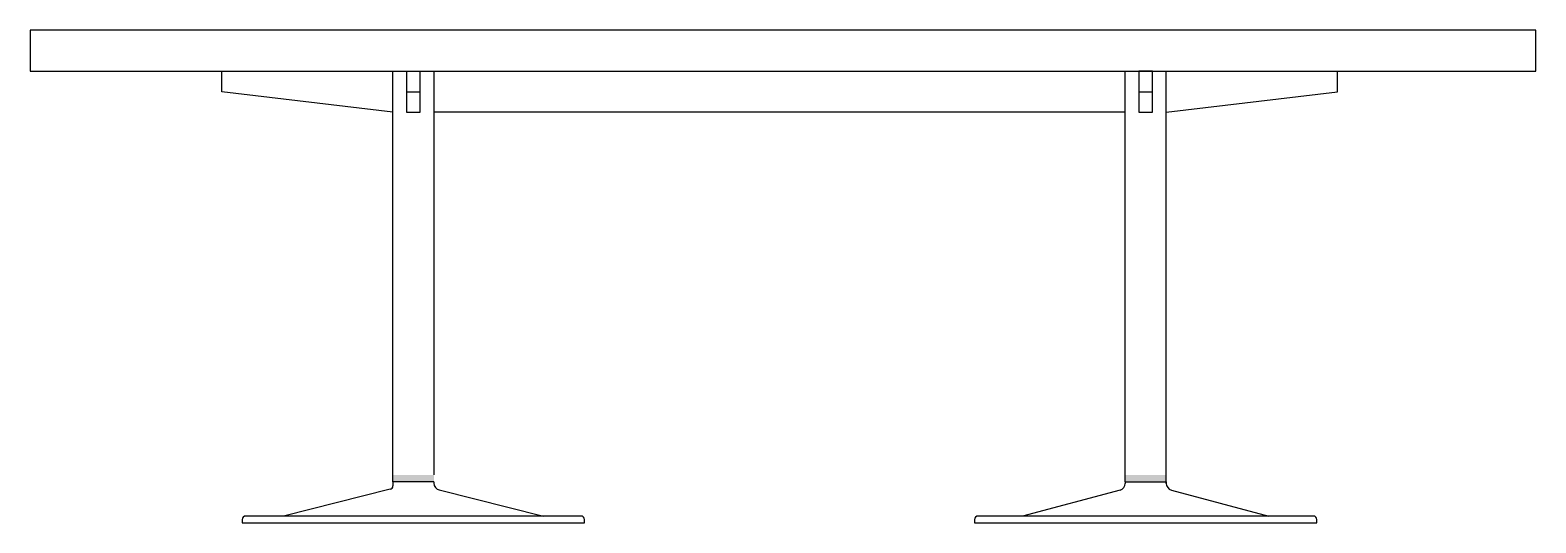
# Model space of a CAD drawing. Extents: x -31 to 189, y 0 to 72.
import ezdxf

# ---------------------------------------------------------------- set-up
doc = ezdxf.new("R2010")
doc.units = 0
doc.header["$LTSCALE"] = 50
doc.header["$MEASUREMENT"] = 0
doc.layers.get('0').update_dxf_attribs({"linetype": 'CONTINUOUS'})

msp = doc.modelspace()

# ---------------------------------------------------------------- linework, layer by layer
at = {"color": 0, "linetype": 'ByBlock'}
for p, q in [((-3, 63), (-3, 66)), ((22, 6), (22, 66)), ((24, 66), (24, 60)), ((26, 60), (26, 66)), ((28, 66), (28, 7)), ((129, 6), (129, 66)), ((131, 66), (131, 60)), ((133, 66), (131, 66)), ((133, 60), (133, 66)), ((135, 5.77), (135, 66)), ((160, 63), (160, 66)), ((22, 60), (-3, 63)), ((24, 63), (26, 63)), ((131, 63), (133, 63)), ((135, 60), (160, 63)), ((24, 60), (26, 60)), ((129, 60), (28, 60)), ((131, 60), (133, 60)), ((21.62, 4.91), (6, 1)), ((28, 6), (22, 6)), ((22, 6), (22, 5.39)), ((28, 6), (28, 5.78)), ((28.76, 4.81), (44, 1)), ((128.26, 4.8), (114, 1)), ((129, 6), (135, 6)), ((129, 6), (129, 5.77)), ((135, 6), (135, 5.77)), ((135.74, 4.8), (150, 1)), ((0, 0.5), (0, 0)), ((0, 0), (50, 0)), ((49.5, 1), (0.5, 1)), ((50, 0), (50, 0.5)), ((107, 0.5), (107, 0)), ((107, 0), (157, 0)), ((156.5, 1), (107.5, 1)), ((157, 0), (157, 0.5))]:
    msp.add_line(p, q, dxfattribs=at)
msp.add_lwpolyline([(189, 66), (189, 72), (-31, 72), (-31, 66)], close=True, dxfattribs=at)
for centre, radius, start, end in [((21.5, 5.39), 0.5, 284.0362, 0), ((29, 5.78), 1, 180, 255.9638), ((128, 5.77), 1, 284.9314, 0), ((136, 5.77), 1, 180, 255.0686), ((0.5, 0.5), 0.5, 90, 180), ((49.5, 0.5), 0.5, 0, 90), ((107.5, 0.5), 0.5, 90, 180), ((156.5, 0.5), 0.5, 0, 90)]:
    msp.add_arc(centre, radius, start, end, dxfattribs=at)
for points in [[(22, 6), (28, 6), (22, 7), (28, 7)], [(129, 6), (135, 6), (129, 7), (135, 7)]]:
    msp.add_solid(points, dxfattribs=at)

doc.saveas('drawing.dxf')
